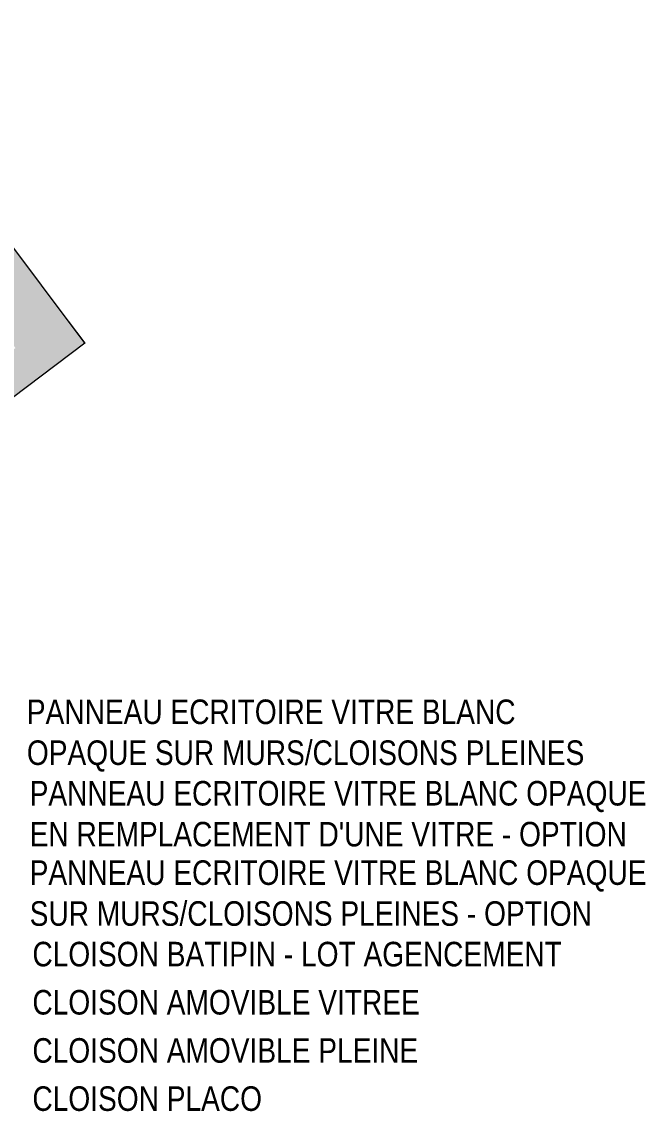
# Model space of a CAD drawing. Extents: x -29.7 to 23.3, y -8.6 to 57.6.
# Drawn here: x 14.29 to 23.34, y -8.41 to 7.42 of the extents above; entities that cross this region are included whole.
import ezdxf

# ---------------------------------------------------------------- set-up
doc = ezdxf.new("R2010")
doc.units = 0
doc.header["$LTSCALE"] = 0.001
doc.layers.get('0').update_dxf_attribs({"lineweight": 5})
doc.layers.add('01-STR_MACONNERIE_HACH', color=252, linetype='Continuous')
doc.layers.add('A-Etiquettes', color=7, linetype='Continuous')
doc.layers.add('A-projet', color=7, linetype='Continuous', lineweight=5, true_color=0x5b6280)
doc.styles.get("Standard").update_dxf_attribs({"font": 'ARIALN.TTF'})

# ---------------------------------------------------------------- blocks, each defined once
blk = doc.blocks.new('Xref-R2-2018-11')
at = {"layer": '01-STR_MACONNERIE_HACH'}
h = blk.add_hatch(color=256, dxfattribs=at)
h.dxf.hatch_style = 1
h.paths.add_polyline_path([(8.628, 7.127), (8.722, 7.005), (7.596, 6.132), (7.729, 5.961), (7.698, 5.937), (7.735, 5.889), (7.782, 5.926), (7.947, 5.76), (8.909, 6.505), (16.917, -4.185), (16.215, -4.713), (16.353, -4.913), (16.305, -4.949), (16.341, -4.997), (16.395, -4.956), (16.544, -5.155), (17.926, -4.117), (17.683, -3.794), (9.178, 7.531)])
h.paths.add_polyline_path([(5.329, 4.375), (5.218, 4.388), (5.061, 3.805), (5.013, 3.818), (4.982, 3.702), (5.212, 3.64), (6.483, 4.625), (6.363, 4.826), (6.405, 4.859), (6.368, 4.906), (6.337, 4.882), (6.204, 5.054)])
h.paths.add_polyline_path([(14.093, -6.307), (14.231, -6.506), (14.183, -6.543), (14.219, -6.591), (14.273, -6.55), (14.422, -6.749), (15.529, -5.917), (15.38, -5.719), (15.434, -5.678), (15.398, -5.63), (15.35, -5.666), (15.197, -5.477)])
h.paths.add_polyline_path([(12.054, -7.837), (12.193, -8.037), (12.144, -8.074), (12.18, -8.122), (12.235, -8.081), (12.384, -8.28), (13.407, -7.511), (13.258, -7.312), (13.312, -7.272), (13.276, -7.224), (13.228, -7.26), (13.075, -7.071)])
h.paths.add_polyline_path([(10.075, -9.323), (10.214, -9.523), (10.143, -9.576), (10.179, -9.624), (10.234, -9.584), (10.383, -9.782), (11.369, -9.042), (11.219, -8.843), (11.274, -8.803), (11.238, -8.755), (11.189, -8.791), (11.036, -8.602)])
h.paths.add_polyline_path([(8.13, -10.785), (8.268, -10.984), (8.202, -11.034), (8.238, -11.082), (8.292, -11.042), (8.441, -11.24), (9.412, -10.512), (9.263, -10.313), (9.317, -10.272), (9.281, -10.224), (9.211, -10.277), (9.057, -10.088)])
h.paths.add_polyline_path([(6.297, -12.161), (6.436, -12.361), (6.357, -12.42), (6.393, -12.468), (6.447, -12.427), (6.596, -12.626), (7.462, -11.976), (7.313, -11.777), (7.367, -11.736), (7.331, -11.688), (7.265, -11.738), (7.112, -11.549)])
h.paths.add_polyline_path([(4.516, -13.023), (4.513, -13.269), (4.463, -13.268), (4.463, -13.328), (4.512, -13.329), (4.509, -13.602), (5.283, -13.612), (5.643, -13.342), (5.494, -13.143), (5.548, -13.103), (5.512, -13.055), (5.433, -13.114), (5.28, -12.925), (5.138, -13.031)])
h.paths.add_polyline_path([(2.437, -12.997), (2.434, -13.242), (2.384, -13.242), (2.383, -13.302), (2.433, -13.302), (2.43, -13.576), (3.323, -13.587), (3.327, -13.314), (3.377, -13.314), (3.377, -13.254), (3.327, -13.254), (3.33, -13.008)])
h.paths.add_polyline_path([(-0.616, -12.958), (-0.648, -13.203), (-0.716, -13.202), (-0.716, -13.262), (-0.667, -13.263), (-0.671, -13.536), (1.244, -13.561), (1.247, -13.287), (1.297, -13.288), (1.298, -13.228), (1.248, -13.227), (1.251, -12.981)])
for p, q in [((9.178, 7.531), (17.927, -4.119)), ((17.683, -3.794), (17.926, -4.117)), ((17.926, -4.117), (5.283, -13.612))]:
    blk.add_line(p, q)

msp = doc.modelspace()

# ---------------------------------------------------------------- block references
at = {"layer": 'A-projet'}
msp.add_blockref('Xref-R2-2018-11', (-2.724, 6.869), dxfattribs=at)

# ---------------------------------------------------------------- texts
at = {"layer": 'A-Etiquettes', "ltscale": 0.1, "char_height": 0.3565, "attachment_point": 1}
for s, width, insert in [('PANNEAU ECRITOIRE VITRE BLANC OPAQUE SUR MURS/CLOISONS PLEINES ', 8.42507, (14.359, -2.424)), ("PANNEAU ECRITOIRE VITRE BLANC OPAQUE EN REMPLACEMENT D'UNE VITRE - OPTION           ", 8.94177, (14.4, -3.608)), ('PANNEAU ECRITOIRE VITRE BLANC OPAQUE SUR MURS/CLOISONS PLEINES - OPTION ', 9.2205, (14.4, -4.761)), ('CLOISON BATIPIN - LOT AGENCEMENT', 7.98684, (14.44, -5.945)), ('CLOISON AMOVIBLE VITREE', 7.55116, (14.44, -6.645)), ('CLOISON AMOVIBLE PLEINE', 7.55116, (14.44, -7.345)), ('CLOISON PLACO', 7.55116, (14.44, -8.045)), ('CLOISON PLACO', 7.55116, (14.44, -8.045)), ('CLOISON PLACO', 7.55116, (14.44, -8.045)), ('CLOISON PLACO', 7.55116, (14.44, -8.045))]:
    msp.add_mtext_dynamic_manual_height_columns(s, width=width, gutter_width=12.5, heights=[0], dxfattribs=dict(at, insert=insert))

doc.saveas('drawing.dxf')
